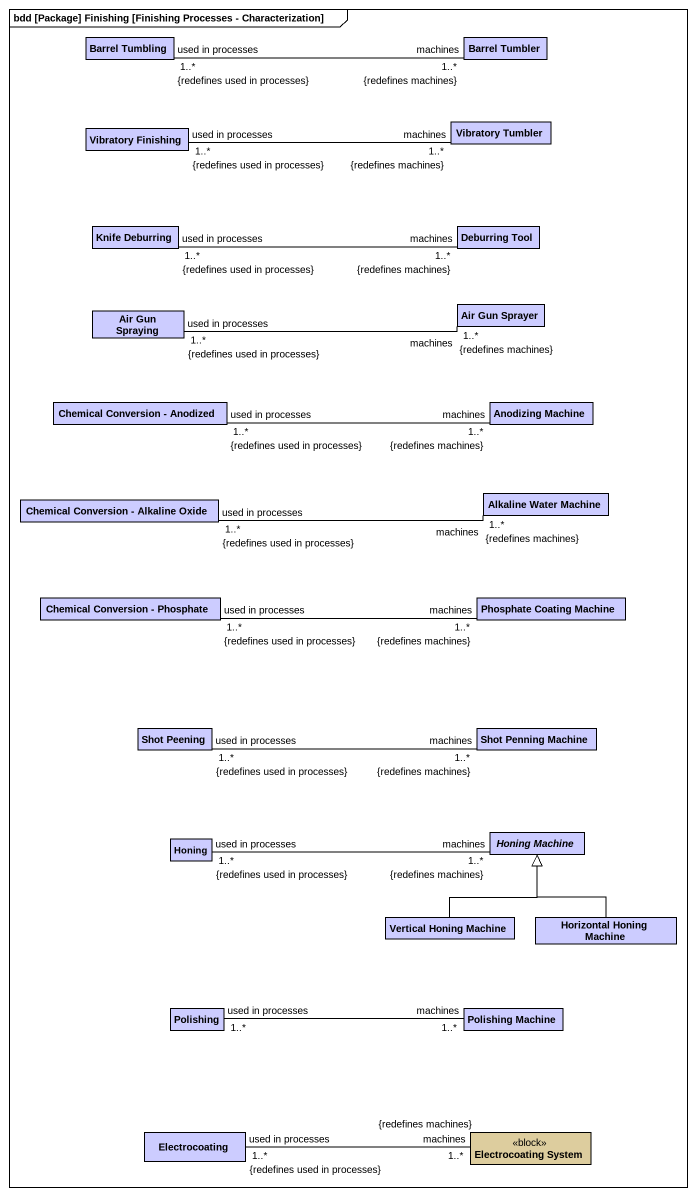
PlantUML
@startuml
mainframe bdd [Package] Finishing [Finishing Processes - Characterization]
hide circle
hide empty members
class "Barrel Tumbling" as Barrel_Tumbling #CCCCFF
class "Barrel Tumbler" as Barrel_Tumbler #CCCCFF
class "Vibratory Finishing" as Vibratory_Finishing #CCCCFF
class "Vibratory Tumbler" as Vibratory_Tumbler #CCCCFF
class "Knife Deburring" as Knife_Deburring #CCCCFF
class "Deburring Tool" as Deburring_Tool #CCCCFF
class "Air Gun Spraying" as Air_Gun_Spraying #CCCCFF
class "Air Gun Sprayer" as Air_Gun_Sprayer #CCCCFF
class "Chemical Conversion - Anodized" as Chemical_Conversion_Anodized #CCCCFF
class "Anodizing Machine" as Anodizing_Machine #CCCCFF
class "Chemical Conversion - Alkaline Oxide" as Chemical_Conversion #CCCCFF
class "Alkaline Water Machine" as Alkaline_Water_Machine #CCCCFF
class "Chemical Conversion - Phosphate" as Chemical_Conversion_2 #CCCCFF
class "Phosphate Coating Machine" as Phosphate_Coating_Machine #CCCCFF
class "Shot Peening" as Shot_Peening #CCCCFF
class "Shot Penning Machine" as Shot_Penning_Machine #CCCCFF
class Honing #CCCCFF
abstract class "Honing Machine" as Honing_Machine #CCCCFF
class "Vertical Honing Machine" as Vertical_Honing_Machine #CCCCFF
class "Horizontal Honing Machine" as Horizontal_Honing_Machine #CCCCFF
class Polishing #CCCCFF
class "Polishing Machine" as Polishing_Machine #CCCCFF
class Electrocoating #CCCCFF
class "Electrocoating System" as Electrocoating_System <<block>> #DDCD9E
Barrel_Tumbling "used in processes\n1..*\n{redefines used in processes}" -right- "machines\n1..*\n{redefines machines}" Barrel_Tumbler
Vibratory_Finishing "used in processes\n1..*\n{redefines used in processes}" -right- "machines\n1..*\n{redefines machines}" Vibratory_Tumbler
Knife_Deburring "used in processes\n1..*\n{redefines used in processes}" -right- "machines\n1..*\n{redefines machines}" Deburring_Tool
Air_Gun_Spraying "used in processes\n1..*\n{redefines used in processes}" -right- "machines\n1..*\n{redefines machines}" Air_Gun_Sprayer
Chemical_Conversion_Anodized "used in processes\n1..*\n{redefines used in processes}" -right- "machines\n1..*\n{redefines machines}" Anodizing_Machine
Chemical_Conversion "used in processes\n1..*\n{redefines used in processes}" -right- "machines\n1..*\n{redefines machines}" Alkaline_Water_Machine
Chemical_Conversion_2 "used in processes\n1..*\n{redefines used in processes}" -right- "machines\n1..*\n{redefines machines}" Phosphate_Coating_Machine
Shot_Peening "used in processes\n1..*\n{redefines used in processes}" -right- "machines\n1..*\n{redefines machines}" Shot_Penning_Machine
Honing "used in processes\n1..*\n{redefines used in processes}" -right- "machines\n1..*\n{redefines machines}" Honing_Machine
Vertical_Honing_Machine -up-|> Honing_Machine
Horizontal_Honing_Machine -up-|> Honing_Machine
Polishing "used in processes\n1..*" -right- "machines\n1..*" Polishing_Machine
Electrocoating "used in processes\n1..*\n{redefines used in processes}" -right- "machines\n1..*\n{redefines machines}" Electrocoating_System
@enduml
